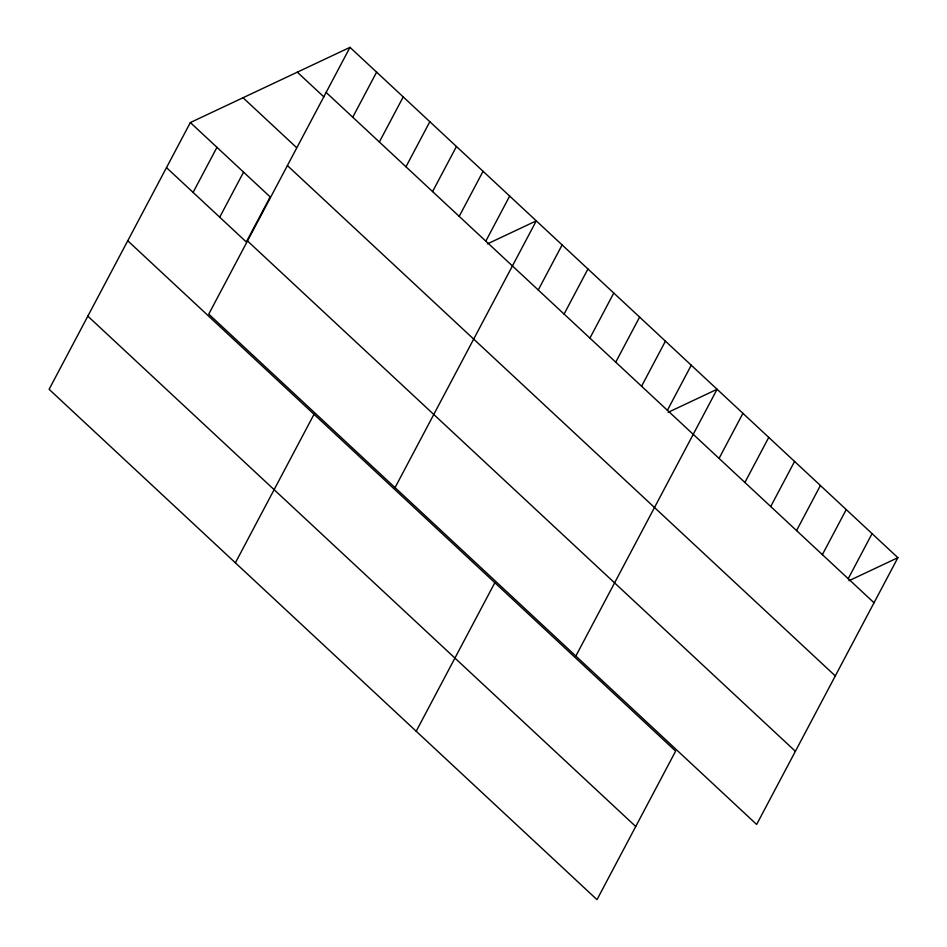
<?xml version="1.0" encoding="UTF-8"?>
<svg xmlns="http://www.w3.org/2000/svg" width="947" height="947" viewBox="0 0 947 947"><rect width="100%" height="100%" fill="white"/><g stroke="black" fill="none" stroke-linecap="round" stroke-linejoin="round"><path stroke-width="1.42" d="M349.999 47.35L208.754 314.108L756.653 824.446L897.898 557.688L349.999 47.35L190.347 122.554L49.102 389.312L597.001 899.65L675.637 751.125L127.75 240.775M193.093 192.407L216.958 147.341M219.704 217.194L243.568 172.129M352.746 117.215L376.61 72.138M379.356 142.003L403.221 96.925M405.967 166.79L429.831 121.713M235.389 562.826L314.025 414.301M432.578 191.578L456.454 146.501M459.2 216.366L483.065 171.289M485.811 241.154L509.675 196.076M395.041 487.622L536.286 220.864L487.362 243.912M538.251 289.995L562.116 244.93M564.081 314.061L587.945 268.984M589.91 338.115L613.774 293.037M416.195 731.238L494.831 582.713M615.739 362.18L639.604 317.103M641.569 386.234L665.433 341.157M667.398 410.288L691.263 365.222M575.847 656.034L717.092 389.276L668.168 412.324M719.057 458.407L742.922 413.342M744.887 482.473L768.751 437.396M770.716 506.527L794.58 461.449M796.545 530.592L820.41 485.515M822.375 554.646L846.239 509.569M848.204 578.712L872.069 533.635M848.974 580.736L897.898 557.688M326.135 92.427L874.034 602.765M297.311 72.161L323.921 96.949M243.036 97.73L296.257 147.306M287.403 165.583L835.301 675.921M190.347 122.554L270.179 196.917L246.315 241.982L166.483 167.619M247.487 240.952L795.385 751.291M87.834 316.156L635.733 826.494"/></g></svg>
